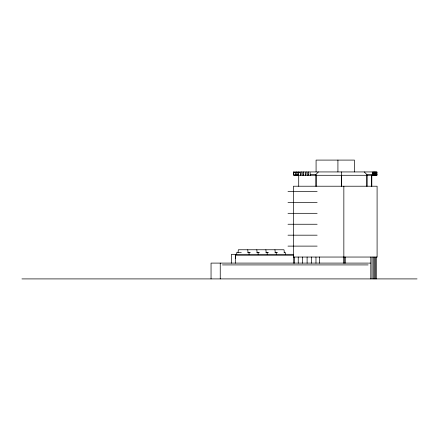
<?xml version="1.0" encoding="UTF-8"?>
<svg xmlns="http://www.w3.org/2000/svg" width="439" height="439" viewBox="0 0 439 439"><rect width="100%" height="100%" fill="white"/><g stroke="black" fill="none" stroke-linecap="round" stroke-linejoin="round"><path stroke-width="0.66" d="M293.504 174.667L293.532 171.934L376.986 171.934L377.008 174.667M372.404 175.282L372.431 172.549L372.832 172.549M373.095 175.282L373.117 172.549L373.518 172.549M373.781 175.282L373.803 172.549L374.204 172.549M374.467 175.282L374.489 172.549L374.89 172.549M375.153 175.282L375.175 172.549L375.575 172.549M375.839 175.282L375.861 172.549L376.261 172.549M376.525 175.282L376.547 172.549L376.947 172.549M293.724 174.667L293.806 171.934M296.27 171.934L296.166 175.282M298.646 174.667L298.734 171.934M301.11 174.667L301.192 171.934M303.574 174.667L303.656 171.934M306.032 174.667L306.12 171.934M308.496 174.667L308.579 171.934M235.523 258.176L235.523 258.549L235.523 258.127M238.037 252.463L238.35 249.758L284 249.758L284.313 252.463M315.773 174.667L318.396 171.934M293.565 172.549L295.979 172.549M296.396 172.549L297.834 172.549L297.922 175.282M298.86 172.549L300.298 172.549L300.38 175.282M316.096 174.667L310.658 174.667L310.658 175.282M366.85 174.667L372.288 174.667L372.288 175.282M287.984 191.453L317.139 191.453M287.984 202.384L317.139 202.384M287.984 213.316L317.139 213.316M287.984 224.247L317.139 224.247M287.984 235.183L317.139 235.183M287.984 246.114L317.139 246.114M241.285 252.463L236.736 252.463L236.736 254.313M247.744 252.463L250.345 252.463M256.81 252.463L259.411 252.463M265.875 252.463L268.476 252.463M274.94 252.463L277.541 252.463M284.006 252.463L285.306 252.463L285.306 254.313M293.362 254.313L231.446 254.313L231.446 263.191M235.518 255.224L293.515 255.224M293.543 257.045L316.234 257.045M316.711 257.045L370.45 257.045M370.928 257.045L372.042 257.045L372.042 278.908M372.162 257.045L373.276 257.045L373.276 278.908M373.397 257.045L374.511 257.045L374.511 278.908M374.632 257.045L375.746 257.045L375.746 278.908M376.064 257.045L376.969 257.045M368.118 263.098L211.049 263.098L211.049 278.908M368.678 263.098L370.598 263.098M222.452 264.92L368.118 264.92M21.95 278.908L417.05 278.908M364.255 171.934L366.938 174.667M274.935 249.758L275.248 252.463M265.869 249.758L266.182 252.463M256.804 249.758L257.117 252.463M247.739 249.758L248.051 252.463M310.148 172.549L310.23 175.282M307.684 172.549L307.766 175.282M305.22 172.549L305.308 175.282M302.762 172.549L302.844 175.282M295.376 172.549L295.458 175.282M341.322 171.934L341.487 186.218L341.471 175.282M376.294 171.934L376.322 174.667M375.608 171.934L375.636 174.667M374.922 171.934L374.95 174.667M374.237 171.934L374.264 174.667M373.551 171.934L373.578 174.667M372.865 171.934L372.892 174.667M377.09 174.667L377.09 175.282L293.422 175.282L293.422 174.667M377.09 257.045L377.09 186.218L293.422 186.218L293.422 257.045M376.404 174.667L376.404 175.282M376.212 257.045L376.212 278.908M375.718 174.667L375.718 175.282M375.032 174.667L375.032 175.282M374.632 174.667L374.632 175.282M374.346 174.667L374.346 175.282M373.66 174.667L373.66 175.282M372.974 174.667L372.974 175.282M372.168 174.667L372.168 175.282M371.806 175.282L371.806 186.218M371.652 175.282L371.652 186.218M370.807 257.045L370.807 278.908M366.993 175.282L366.993 186.218M366.861 175.282L366.861 186.218M354.432 171.934L354.432 160.092L316.08 160.092L316.08 171.934M345.016 257.045L345.016 263.191M344.922 257.045L344.922 263.164M343.847 186.218L343.847 257.045M343.655 257.045L343.655 263.191M337.92 160.092L337.92 171.934M319.427 257.045L319.427 263.191M316.113 175.282L316.113 186.218M315.976 175.282L315.976 186.218M315.97 257.045L315.97 263.191M311.542 257.045L311.542 263.191M308.194 174.667L308.194 175.282M307.108 257.045L307.108 263.191M305.731 174.667L305.731 175.282M303.272 174.667L303.272 175.282M302.674 257.045L302.674 263.191M300.808 174.667L300.808 175.282M298.712 175.282L298.712 186.218M298.344 174.667L298.344 175.282M298.224 174.667L298.224 175.282M298.246 257.045L298.246 263.191M297.538 174.667L297.538 175.282M296.852 174.667L296.852 175.282M295.886 174.667L295.886 175.282M295.48 174.667L295.48 175.282M294.794 174.667L294.794 175.282M294.58 257.045L294.58 263.191M294.108 174.667L294.108 175.282M293.696 257.045L293.696 263.191M276.241 252.463L276.241 254.313M267.175 252.463L267.175 254.313M258.11 252.463L258.11 254.313M249.045 252.463L249.045 254.313M235.518 256.151L235.474 257.463M235.414 256.151L235.414 257.463M235.32 254.313L235.32 263.191M220.246 263.098L220.246 278.908M235.408 258.121L235.381 258.555L235.408 258.121"/></g></svg>
